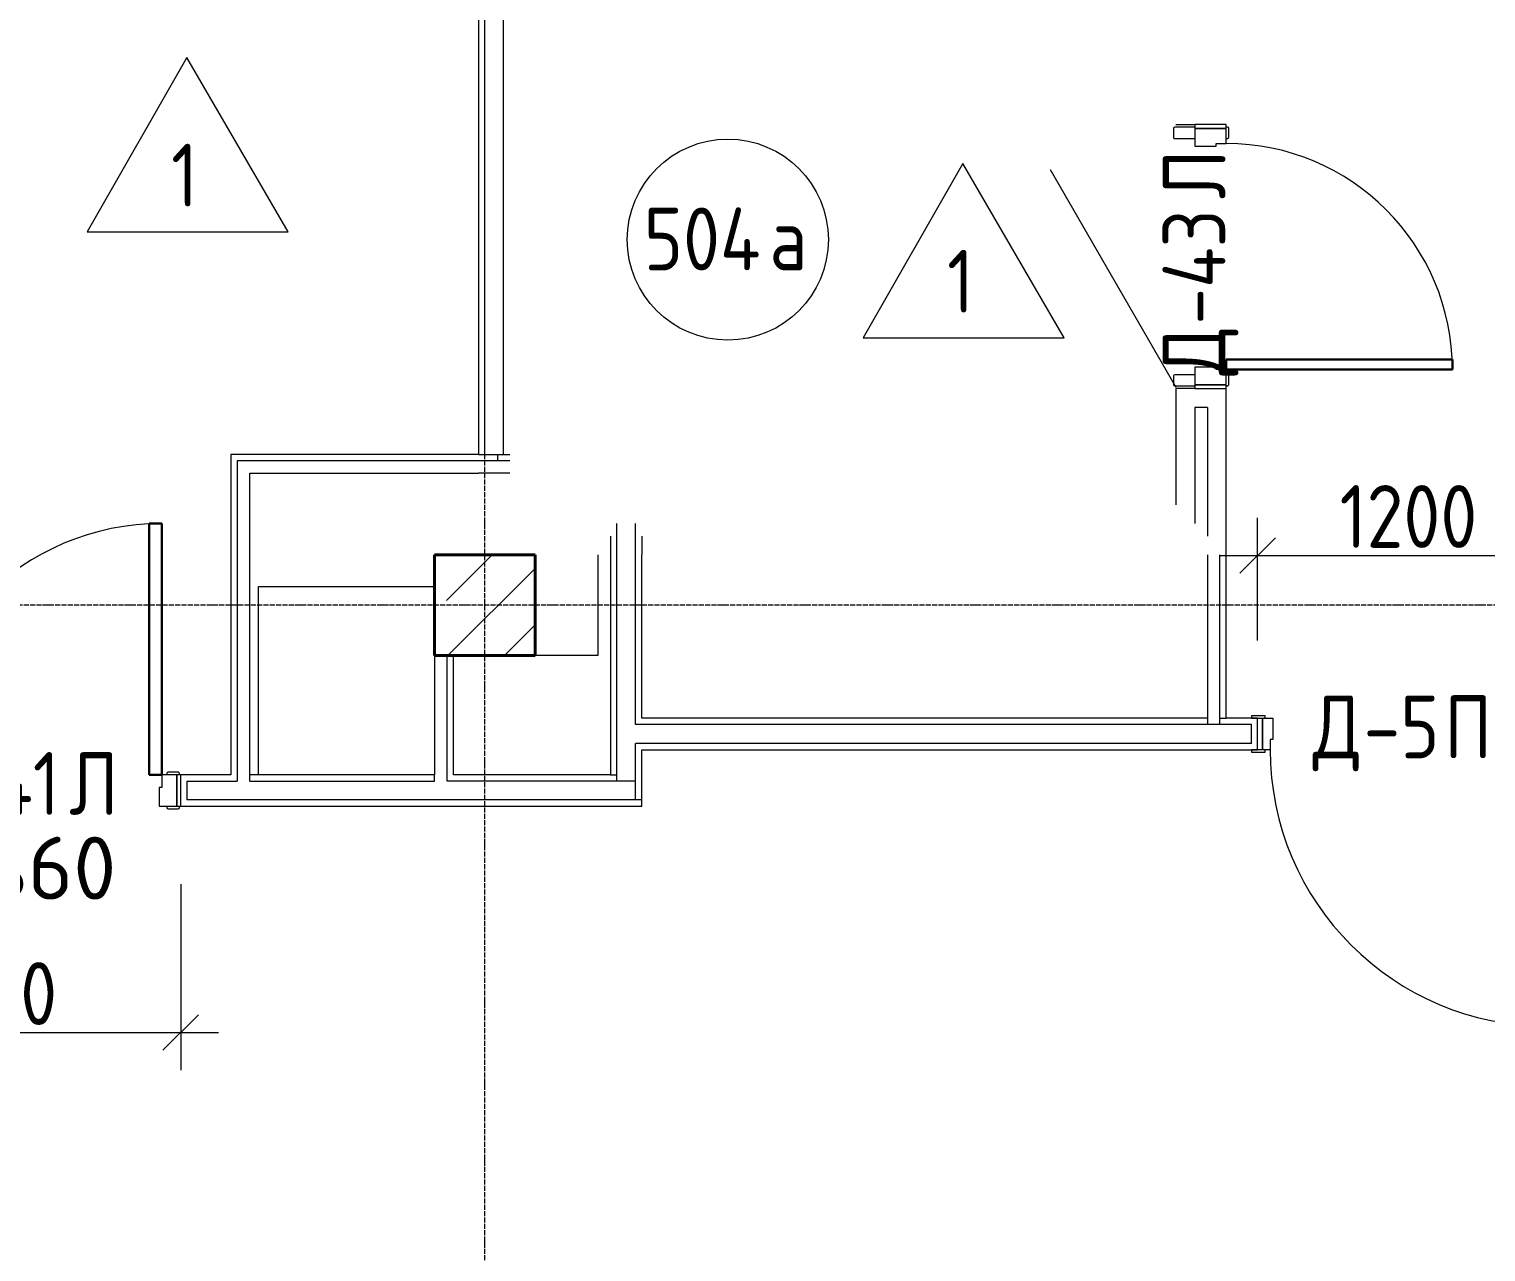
# Model space of a CAD drawing. Header units: millimetres. Extents: x -56773 to 221258, y -262288 to 26541.
# Drawn here: x 47796 to 53592, y -249482 to -244616 of the extents above; entities that cross this region are included whole.
import ezdxf

# ---------------------------------------------------------------- set-up
doc = ezdxf.new("R2010")
doc.units = ezdxf.units.MM
doc.linetypes.add('ADSK_Линия сетки', pattern=[25, 20, -2.5, 0, -2.5])
for name, color, linetype, lineweight in [('Двери', 7, 'Continuous', 9), ('Марки дверей', 7, 'Continuous', 20), ('Марки помещений', 7, 'Continuous', 20), ('Несущие колонны', 7, 'Continuous', 18), ('Оси', 7, 'Continuous', 9), ('Перекрытие', 7, 'Continuous', 18), ('Размеры', 7, 'Continuous', 9), ('Стены несущие', 7, 'Continuous', 30), ('Стены отделка', 7, 'Continuous', 30), ('Стены штриховка', 7, 'Continuous', 9)]:
    doc.layers.add(name, color=color, linetype=linetype, lineweight=lineweight)
doc.layers.add('Линии', color=7, linetype='Continuous', lineweight=9, true_color=0x00a600)
doc.styles.add('GOST Common_2', font='', dxfattribs={"width": 0.9, "height": 250})
doc.styles.add('ISOCPEUR', font='isocpeur.ttf', dxfattribs={"height": 250})
doc.styles.get('GOST Common_2').set_extended_font_data('GOST Common')
doc.dimstyles.new('ADSK_Основной_2_5_мм', dxfattribs={"dimscale": 304.8, "dimtxt": 251.428749, "dimasz": 0.463911, "dimexe": 0.492126, "dimexo": 0.984252, "dimgap": 0.098425, "dimtad": 1, "dimrnd": 0.01, "dimdsep": 46, "dimtxsty": 'GOST Common_2', "dimblk1": 'OBLIQUE', "dimblk2": 'OBLIQUE', "dimsah": 1, "dimcen": 0.09, "dimdle": 0.492126, "dimazin": 2, "dimtfac": 1, "dimtdec": 4, "dimtix": 1, "dimtmove": 0, "dimatfit": 3, "dimfxl": 1, "dimtvp": 1, "dimtolj": 1, "dimtzin": 0, "dimlwd": 20, "dimlwe": 20, "dimarcsym": 2})

# ---------------------------------------------------------------- blocks, each defined once
blk = doc.blocks.new('ADSK_КолоннаЖБ_Прямоугольная - 400x400 мм-1807143-Маркировочный 5-й')
at = {"layer": 'Несущие колонны', "lineweight": 40}
for p, q in [((-200, 200), (200, 200)), ((-200, -200), (-200, 200)), ((200, 200), (200, -200)), ((200, -200), (-200, -200))]:
    blk.add_line(p, q, dxfattribs=at)
blk = doc.blocks.new('Дверь двупольная алюминиевая противопожарная - Д-41Л 1550х2300  Дверной блок двупольный остекленный_ противопожарный_ EIWS60_ антипаника_ левая-2870333-Маркировочный 5-й')
at = {"layer": 'Двери', "lineweight": 30}
for p, q in [((700, 1062.5), (650, 1062.5)), ((650, 1062.5), (650, 62.5)), ((700, 62.5), (700, 1062.5)), ((-700, 462.5), (-650, 462.5)), ((-700, 62.5), (-700, 462.5)), ((-650, 462.5), (-650, 62.5)), ((-650, 62.5), (-700, 62.5)), ((650, 62.5), (700, 62.5))]:
    blk.add_line(p, q, dxfattribs=at)
at = {"layer": 'Двери'}
for p, q in [((-775, 62.5), (-760, 62.5)), ((-775, -62.5), (-775, 62.5)), ((-770, 67.5), (-770, 62.5)), ((-725, 72.5), (-765, 72.5)), ((-760, 62.5), (-700, 62.5)), ((-760, -62.5), (-760, 62.5)), ((-760, 62.5), (-760, -62.5)), ((-720, 62.5), (-720, 67.5)), ((-700, 62.5), (-700, 12.5)), ((760, 62.5), (700, 62.5)), ((700, 62.5), (700, 12.5)), ((720, 67.5), (720, 62.5)), ((765, 72.5), (725, 72.5)), ((760, -62.5), (760, 62.5)), ((775, 62.5), (760, 62.5)), ((760, 62.5), (760, -62.5)), ((770, 62.5), (770, 67.5)), ((775, -62.5), (775, 62.5)), ((-700, 12.5), (-690, 12.5)), ((-690, 12.5), (-690, -62.5)), ((700, 12.5), (690, 12.5)), ((690, 12.5), (690, -62.5)), ((-760, -62.5), (-775, -62.5)), ((-770, -62.5), (-770, -67.5)), ((-765, -72.5), (-725, -72.5)), ((-690, -62.5), (-760, -62.5)), ((-720, -67.5), (-720, -62.5)), ((690, -62.5), (760, -62.5)), ((720, -62.5), (720, -67.5)), ((725, -72.5), (765, -72.5)), ((760, -62.5), (775, -62.5)), ((770, -67.5), (770, -62.5))]:
    blk.add_line(p, q, dxfattribs=at)
for centre, radius, start, end in [((700, 62.5), 1000, 90, 180), ((-700, 62.5), 400, 360, 90), ((-765, 67.5), 5, 90, 180), ((-725, 67.5), 5, 360, 90), ((725, 67.5), 5, 90, 180), ((765, 67.5), 5, 360, 90), ((-765, -67.5), 5, 180, 270), ((-725, -67.5), 5, 270, 0), ((725, -67.5), 5, 180, 270), ((765, -67.5), 5, 270, 360)]:
    blk.add_arc(centre, radius, start, end, dxfattribs=at)
blk = doc.blocks.new('Дверь однопольная медицин облиц CPL - Д-5П 1250х2200 Дверной блок однопольный глухой_ правое открывание-2653067-Маркировочный 5-й')
at = {"layer": 'Двери', "lineweight": 30}
for p, q in [((-550, 1162.5), (-510, 1162.5)), ((-550, 62.5), (-550, 1162.5)), ((-510, 1162.5), (-510, 62.5)), ((-510, 62.5), (-550, 62.5))]:
    blk.add_line(p, q, dxfattribs=at)
at = {"layer": 'Двери'}
for p, q in [((-625, 72.5), (-625, 62.5)), ((-570, 72.5), (-625, 72.5)), ((-625, 62.5), (-600, 62.5)), ((-600, 62.5), (-580, 62.5)), ((-600, -62.5), (-600, 62.5)), ((-580, 62.5), (-550, 62.5)), ((-580, -62.5), (-580, 62.5)), ((-580, 62.5), (-580, -62.5)), ((-570, 62.5), (-570, 72.5)), ((-550, 62.5), (-550, 22.5)), ((550, 62.5), (580, 62.5)), ((550, 22.5), (550, 62.5)), ((625, 72.5), (570, 72.5)), ((570, 72.5), (570, 62.5)), ((580, 62.5), (580, -62.5)), ((580, 62.5), (600, 62.5)), ((580, -62.5), (580, 62.5)), ((600, 62.5), (600, -62.5)), ((600, 62.5), (625, 62.5)), ((625, 62.5), (625, 72.5)), ((-550, 22.5), (-540, 22.5)), ((-540, 22.5), (-540, -62.5)), ((540, 22.5), (550, 22.5)), ((540, -62.5), (540, 22.5)), ((-600, -62.5), (-625, -62.5)), ((-625, -62.5), (-625, -72.5)), ((-625, -72.5), (-570, -72.5)), ((-580, -62.5), (-600, -62.5)), ((-540, -62.5), (-580, -62.5)), ((-570, -72.5), (-570, -62.5)), ((580, -62.5), (540, -62.5)), ((570, -62.5), (570, -72.5)), ((570, -72.5), (625, -72.5)), ((600, -62.5), (580, -62.5)), ((625, -62.5), (600, -62.5)), ((625, -72.5), (625, -62.5))]:
    blk.add_line(p, q, dxfattribs=at)
blk.add_arc((-550, 62.5), 1100, 0, 90, dxfattribs=at)
blk = doc.blocks.new('Дверь однопольная металлическая - Д-43Л 1100х2100 Дверной блок однопольный глухой_ левое открывание с защитной решеткой-2657658-Маркировочный 5-й')
at = {"layer": 'Двери', "lineweight": 30}
for p, q in [((450, 1000), (410, 1000)), ((410, 1000), (410, 100)), ((450, 100), (450, 1000)), ((410, 100), (450, 100))]:
    blk.add_line(p, q, dxfattribs=at)
at = {"layer": 'Двери'}
for p, q in [((-510, 100), (-525, 100)), ((-525, 100), (-525, -25)), ((-515, 105), (-515, 100)), ((-475, 110), (-510, 110)), ((-450, 100), (-510, 100)), ((-510, 100), (-510, -25)), ((-510, -25), (-510, 100)), ((-470, 100), (-470, 105)), ((-450, 60), (-450, 100)), ((-440, 60), (-450, 60)), ((-440, -25), (-440, 60)), ((450, 60), (440, 60)), ((440, 60), (440, -25)), ((510, 100), (450, 100)), ((450, 100), (450, 60)), ((470, 105), (470, 100)), ((510, 110), (475, 110)), ((510, -25), (510, 100)), ((525, 100), (510, 100)), ((510, 100), (510, -25)), ((515, 100), (515, 105)), ((525, -25), (525, 100)), ((-525, -25), (-510, -25)), ((-515, -25), (-515, -105)), ((-510, -25), (-440, -25)), ((-470, -105), (-470, -25)), ((440, -25), (510, -25)), ((470, -25), (470, -105)), ((510, -25), (525, -25)), ((515, -105), (515, -25)), ((-510, -110), (-475, -110)), ((475, -110), (510, -110))]:
    blk.add_line(p, q, dxfattribs=at)
for centre, radius, start, end in [((450, 100), 900, 90, 180), ((-510, 105), 5, 90, 180), ((-475, 105), 5, 360, 90), ((475, 105), 5, 90, 180), ((510, 105), 5, 360, 90), ((-510, -105), 5, 180, 270), ((-475, -105), 5, 270, 0), ((475, -105), 5, 180, 270), ((510, -105), 5, 270, 360)]:
    blk.add_arc(centre, radius, start, end, dxfattribs=at)
blk = doc.blocks.new('ADSK_Марка_Помещение_ОдноЗначение - Номер-159740-Маркировочный 5-й')
at = {"layer": 'Марки помещений'}
blk.add_circle((0, 0), 4, dxfattribs=at)
blk = doc.blocks.new('_Oblique')
at = {"color": 0, "linetype": 'ByBlock', "lineweight": -2}
blk.add_line((-0.5, -0.5), (0.5, 0.5), dxfattribs=at)
blk = doc.blocks.new('*D6873')
at = {"layer": 'Defpoints', "color": 0, "lineweight": 25, "transparency": 16777216}
for p in [(46849.4, -247718.7), (48399.4, -247718.7), (48399.4, -248609.2)]:
    blk.add_point(p, dxfattribs=at)
at = {"layer": 'Размеры', "color": 0, "lineweight": 20, "transparency": 16777216}
for p, q in [((46849.4, -248018.7), (46849.4, -248759.2)), ((48399.4, -248018.7), (48399.4, -248759.2)), ((46699.4, -248609.2), (48549.4, -248609.2))]:
    blk.add_line(p, q, dxfattribs=at)
at = {"layer": 'Размеры', "color": 0, "lineweight": 20, "transparency": 16777216, "xscale": 141.4, "yscale": 141.4, "zscale": 141.4, "rotation": 180}
blk.add_blockref('_Oblique', (46849.4, -248609.2), dxfattribs=at)
at = {"layer": 'Размеры', "color": 0, "lineweight": 20, "transparency": 16777216, "xscale": 141.4, "yscale": 141.4, "zscale": 141.4}
blk.add_blockref('_Oblique', (48399.4, -248609.2), dxfattribs=at)
at = {"layer": 'Размеры', "color": 0, "lineweight": 9, "transparency": 16777216, "insert": (47624.4, -248454.2), "char_height": 250, "width": 700.591, "attachment_point": 5, "style": 'GOST Common_2'}
blk.add_mtext('\\A1;1550', dxfattribs=at)
blk = doc.blocks.new('*D6877')
at = {"layer": 'Defpoints', "color": 0, "lineweight": 25, "transparency": 16777216}
for p in [(53884.4, -246710.6), (52684.4, -247348.7), (53884.4, -247348.7)]:
    blk.add_point(p, dxfattribs=at)
at = {"layer": 'Размеры', "color": 0, "lineweight": 20, "transparency": 16777216}
for p, q in [((52684.4, -247048.7), (52684.4, -246560.6)), ((53884.4, -247048.7), (53884.4, -246560.6)), ((52534.4, -246710.6), (54034.4, -246710.6))]:
    blk.add_line(p, q, dxfattribs=at)
at = {"layer": 'Размеры', "color": 0, "lineweight": 20, "transparency": 16777216, "xscale": 141.4, "yscale": 141.4, "zscale": 141.4, "rotation": 180}
blk.add_blockref('_Oblique', (52684.4, -246710.6), dxfattribs=at)
at = {"layer": 'Размеры', "color": 0, "lineweight": 20, "transparency": 16777216, "xscale": 141.4, "yscale": 141.4, "zscale": 141.4}
blk.add_blockref('_Oblique', (53884.4, -246710.6), dxfattribs=at)
at = {"layer": 'Размеры', "color": 0, "lineweight": 9, "transparency": 16777216, "insert": (53284.4, -246555.6), "char_height": 250, "width": 700.591, "attachment_point": 5, "style": 'GOST Common_2'}
blk.add_mtext('\\A1;1200', dxfattribs=at)
blk = doc.blocks.new('ADSK_Марка_Помещение_ТипПола_ГОСТ21-501-2011 - Отделка пола-1456712-Маркировочный 5-й')
at = {"layer": 'Марки помещений'}
for p, q in [((0, 6.934), (-3.965, 0)), ((4.041, 0), (0, 6.934)), ((-3.965, 0), (4.041, 0))]:
    blk.add_line(p, q, dxfattribs=at)

msp = doc.modelspace()

# ---------------------------------------------------------------- hatches: boundary and pattern name
at = {"layer": 'Несущие колонны', "lineweight": 9}
h = msp.add_hatch(dxfattribs=at)
h.set_pattern_fill('FP_1', color=256, style=0, pattern_type=2)
h.set_pattern_definition([(45, (9.36, -250313.7), (-224.5064, 224.5064), []), (45, (233.87, -250313.7), (-224.5064, 224.5064), [396.875, -79.375, 3.353, -76.022])])
h.paths.add_polyline_path([(49409.3615, -247108.7359), (49809.3615, -247108.7359), (49809.3615, -246708.7359), (49409.3615, -246708.7359)])

# ---------------------------------------------------------------- linework, layer by layer
at = {"layer": 'Линии', "color": 7, "lineweight": 18}
msp.add_line((51859.3615, -245175.2105), (52359.3615, -246041.2359), dxfattribs=at)
at = {"layer": 'Несущие колонны', "lineweight": 9}
for p, q in [((49809.3615, -246708.7359), (49409.3615, -246708.7359)), ((49409.3615, -246708.7359), (49409.3615, -247108.7359)), ((49809.3615, -247108.7359), (49809.3615, -246708.7359)), ((49409.3615, -247108.7359), (49809.3615, -247108.7359))]:
    msp.add_line(p, q, dxfattribs=at)
at = {"layer": 'Оси', "color": 253, "linetype": 'ADSK_Линия сетки', "lineweight": 5, "true_color": 0xaaaaaa}
for p, q in [((49609.3615, -261287.5872), (49609.3615, -240286.2598)), ((62528.5982, -246908.7359), (-25230.7352, -246908.7359))]:
    msp.add_line(p, q, dxfattribs=at)
at = {"layer": 'Перекрытие'}
for p, q in [((50059.3615, -246708.7359), (50059.3615, -247108.7359)), ((48709.3615, -246833.7359), (49409.3615, -246833.7359)), ((48709.3615, -247583.7359), (48709.3615, -246833.7359)), ((50059.3615, -247108.7359), (49809.3615, -247108.7359))]:
    msp.add_line(p, q, dxfattribs=at)
at = {"layer": 'Стены несущие', "lineweight": 9}
for p, q in [((49584.3615, -243808.7359), (49584.3615, -246308.7359)), ((48674.3615, -247583.7359), (48674.3615, -246383.7359)), ((48674.3615, -246383.7359), (49584.3615, -246383.7359)), ((50109.3615, -246708.7359), (50109.3615, -247583.7359)), ((50234.3615, -247358.7359), (50234.3615, -246708.7359)), ((52484.3615, -246708.7359), (52484.3615, -247358.7359)), ((49409.3615, -247108.7359), (49409.3615, -247583.7359)), ((49459.3615, -247108.7359), (49409.3615, -247108.7359)), ((52484.3615, -247358.7359), (50234.3615, -247358.7359)), ((52684.3615, -247358.7359), (52559.3615, -247358.7359)), ((50234.3615, -247708.7359), (50234.3615, -247483.7359)), ((50234.3615, -247483.7359), (52684.3615, -247483.7359)), ((48599.3615, -247583.7359), (48399.3615, -247583.7359)), ((49409.3615, -247583.7359), (48674.3615, -247583.7359)), ((50109.3615, -247583.7359), (49484.3615, -247583.7359)), ((48399.3615, -247708.7359), (50234.3615, -247708.7359))]:
    msp.add_line(p, q, dxfattribs=at)
at = {"layer": 'Стены отделка', "lineweight": 9}
for p, q in [((52359.3615, -244996.2359), (52434.3615, -244996.2359)), ((52434.3615, -246046.2359), (52359.3615, -246046.2359)), ((52359.3615, -246046.2359), (52359.3615, -246508.7359)), ((52559.3615, -247358.7359), (52559.3615, -246046.2359)), ((48599.3615, -246308.7359), (48599.3615, -247583.7359)), ((49584.3615, -246308.7359), (48599.3615, -246308.7359)), ((49484.3615, -247108.7359), (49459.3615, -247108.7359)), ((49484.3615, -247583.7359), (49484.3615, -247108.7359))]:
    msp.add_line(p, q, dxfattribs=at)
at = {"layer": 'Стены штриховка', "lineweight": 9}
for p, q in [((49684.3615, -246308.7359), (49684.3615, -240958.7359)), ((49609.3615, -246308.7359), (49609.3615, -243808.7359)), ((52434.3615, -246121.2359), (52434.3615, -246583.7359)), ((52484.3615, -246121.2359), (52434.3615, -246121.2359)), ((52484.3615, -246121.2359), (52484.3615, -246633.7359)), ((49584.3615, -246308.7359), (49709.3615, -246308.7359)), ((49659.3615, -246308.7359), (49659.3615, -246333.7359)), ((48624.3615, -246333.7359), (48624.3615, -247608.7359)), ((49709.3615, -246333.7359), (48624.3615, -246333.7359)), ((49709.3615, -246383.7359), (49584.3615, -246383.7359)), ((50134.3615, -247608.7359), (50134.3615, -246583.7359)), ((50209.3615, -247383.7359), (50209.3615, -246583.7359)), ((50109.3615, -246633.7359), (50109.3615, -246708.7359)), ((50234.3615, -246633.7359), (50234.3615, -246708.7359)), ((52534.3615, -247383.7359), (52534.3615, -246708.7359)), ((49459.3615, -247608.7359), (49459.3615, -247108.7359)), ((52484.3615, -247358.7359), (52484.3615, -247383.7359)), ((52534.3615, -247358.7359), (52559.3615, -247358.7359)), ((52659.3615, -247383.7359), (50209.3615, -247383.7359)), ((52659.3615, -247458.7359), (52659.3615, -247383.7359)), ((52659.3615, -247458.7359), (50209.3615, -247458.7359)), ((50209.3615, -247683.7359), (50209.3615, -247458.7359)), ((48674.3615, -247608.7359), (48674.3615, -247583.7359)), ((49409.3615, -247608.7359), (49409.3615, -247583.7359)), ((50109.3615, -247583.7359), (50134.3615, -247583.7359)), ((48424.3615, -247608.7359), (48424.3615, -247683.7359)), ((48424.3615, -247608.7359), (48624.3615, -247608.7359)), ((48674.3615, -247608.7359), (49409.3615, -247608.7359)), ((50209.3615, -247608.7359), (49459.3615, -247608.7359)), ((50234.3615, -247683.7359), (48424.3615, -247683.7359))]:
    msp.add_line(p, q, dxfattribs=at)

# ---------------------------------------------------------------- block references
at = {"layer": 'Двери'}
for name, p, rotation in [('Дверь однопольная металлическая - Д-43Л 1100х2100 Дверной блок однопольный глухой_ левое открывание с защитной решеткой-2657658-Маркировочный 5-й', (52459.3615, -245521.2359), 269.9999999999997), ('Дверь однопольная медицин облиц CPL - Д-5П 1250х2200 Дверной блок однопольный глухой_ правое открывание-2653067-Маркировочный 5-й', (53284.3615, -247421.2359), 180)]:
    msp.add_blockref(name, p, dxfattribs=dict(at, rotation=rotation))
msp.add_blockref('Дверь двупольная алюминиевая противопожарная - Д-41Л 1550х2300  Дверной блок двупольный остекленный_ противопожарный_ EIWS60_ антипаника_ левая-2870333-Маркировочный 5-й', (47624.3615, -247646.2359), dxfattribs=at)
at = {"layer": 'Марки помещений', "xscale": 99.99999999999993, "yscale": 99.99999999999993, "zscale": 99.99999999999993}
for name, p in [('ADSK_Марка_Помещение_ТипПола_ГОСТ21-501-2011 - Отделка пола-1456712-Маркировочный 5-й', (48423.3378, -245422.2283)), ('ADSK_Марка_Помещение_ОдноЗначение - Номер-159740-Маркировочный 5-й', (50576.2793, -245453.8539)), ('ADSK_Марка_Помещение_ТипПола_ГОСТ21-501-2011 - Отделка пола-1456712-Маркировочный 5-й', (51510.8626, -245844.2353))]:
    msp.add_blockref(name, p, dxfattribs=at)
at = {"layer": 'Несущие колонны', "lineweight": 40, "rotation": 89.9999999999999}
msp.add_blockref('ADSK_КолоннаЖБ_Прямоугольная - 400x400 мм-1807143-Маркировочный 5-й', (49609.3615, -246908.7359), dxfattribs=at)

# ---------------------------------------------------------------- texts
at = {"layer": 'Марки дверей', "lineweight": 5, "char_height": 250, "attachment_point": 1, "rotation": 90, "style": 'GOST Common_2'}
for s, insert, width in [('\\fGOST Common|b0|i0|c204|p34|;\\W.9;Л', (52306.2348, -245292.0374), 223.670812), ('-43', (52306.2348, -245792.0999), 606.07575), ('\\fGOST Common|b0|i0|c204|p34|;\\W.9;Д', (52306.2348, -245994.5062), 245.316375)]:
    msp.add_mtext(s, dxfattribs=dict(at, insert=insert, width=width))
at = {"layer": 'Марки дверей', "lineweight": 5, "char_height": 250, "attachment_point": 1, "style": 'GOST Common_2'}
for s, insert, width in [('\\fGOST Common|b0|i0|c204|p34|;\\W.9;Д', (52903.3412, -247268.1092), 245.316375), ('-5', (53105.7475, -247268.1092), 389.620125), ('\\fGOST Common|b0|i0|c204|p34|;\\W.9;П', (53427.2162, -247268.1092), 216.455625), ('-41', (47503.7729, -247493.1092), 548.35425), ('\\fGOST Common|b0|i0|c204|p34|;\\W.9;Л', (47956.2104, -247493.1092), 223.670812)]:
    msp.add_mtext(s, dxfattribs=dict(at, insert=insert, width=width))
at = {"layer": 'Марки дверей', "color": 1, "lineweight": 5, "true_color": 0xff0000, "insert": (47054.4666, -247829.8917), "char_height": 250, "width": 1314.7675, "attachment_point": 1, "style": 'ISOCPEUR'}
msp.add_mtext('EIWS60', dxfattribs=at)
at = {"layer": 'Марки помещений', "lineweight": 9, "char_height": 250, "attachment_point": 1, "style": 'GOST Common_2'}
for s, insert, width in [('\\fGOST Common|b0|i0|c204|p34|;\\W.9;1', (48361.4055, -245072.2191), 137.088562), ('504', (50241.9221, -245326.1288), 606.07575), ('\\fGOST Common|b0|i0|c204|p34|;\\W.9;а', (50741.9846, -245326.1288), 216.455625), ('\\fGOST Common|b0|i0|c204|p34|;\\W.9;1', (51448.9303, -245494.226), 137.088562)]:
    msp.add_mtext(s, dxfattribs=dict(at, insert=insert, width=width))

# ---------------------------------------------------------------- dimensions: what is measured, and where the dimension line sits
at = {"layer": 'Размеры', "lineweight": 9}
for base, p1, p2, override, picture, middle in [((53884.3615, -246710.641), (52684.3615, -247348.7359), (53884.3615, -247348.7359), {"dimpost": '<>', "dimfxl": 1200}, '*D6877', (53284.3615, -246555.641)), ((48399.3615, -248609.2225), (46849.3615, -247718.7359), (48399.3615, -247718.7359), {"dimpost": '<>', "dimfxl": 1550}, '*D6873', (47624.3615, -248454.2225))]:
    dim = msp.add_linear_dim(base=base, p1=p1, p2=p2, dimstyle='ADSK_Основной_2_5_мм', override=override, dxfattribs=at)
    dim.commit()
    dim.dimension.update_dxf_attribs({"geometry": picture, "text_midpoint": middle})

doc.saveas('drawing.dxf')
